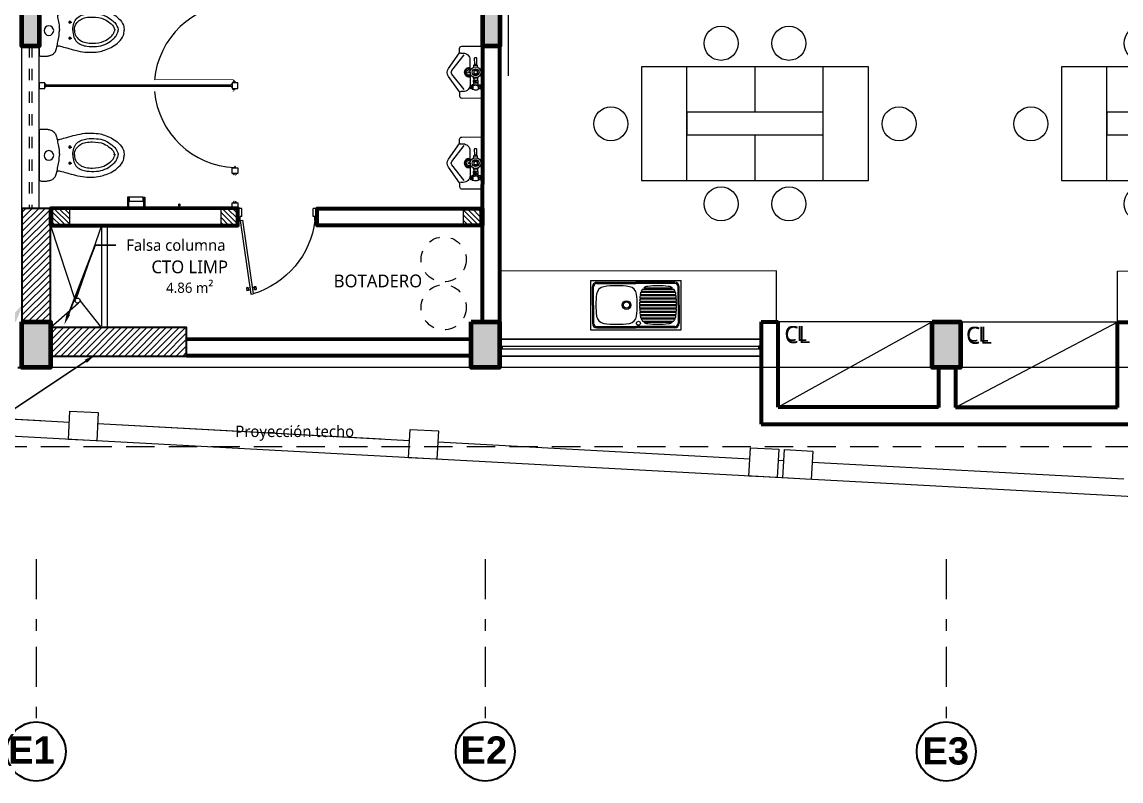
# Model space of a CAD drawing. Header units: metres. Extents: x 28 to 239, y -1 to 113.
# Drawn here: x 93.27 to 102.94, y 35.35 to 42.04 of the extents above; entities that cross this region are included whole.
import ezdxf
from ezdxf import colors
from ezdxf.entities.mleader import LeaderData, LeaderLine
from ezdxf.math import Vec2, Vec3

# ---------------------------------------------------------------- set-up
doc = ezdxf.new("R2010")
doc.units = ezdxf.units.M
doc.set_wipeout_variables(frame=1)
for name, pattern in [('DASHED2', [0.375, 0.25, -0.125]), ('Dot & Dashed', [0.670278, 0.352778, -0.176389, 0, -0.141111]), ('HIDDEN2', [0.1875, 0.125, -0.0625])]:
    doc.linetypes.add(name, pattern=pattern)
doc.layers.add('01', color=7, linetype='Continuous', lineweight=5, true_color=0xcc6600)
doc.layers.add('Mobiliario', color=7, linetype='Continuous', lineweight=0, true_color=0x7f7f7f)
for name, color, linetype, lineweight in [('COLUMNAS', 210, 'Continuous', 50), ('COLUMNAS 50', 32, 'Continuous', 70), ('COLUMNAS REFOR.', 40, 'Continuous', 25), ('COLUMNETASSS', 211, 'Continuous', 20), ('Cotas varias El', 253, 'Continuous', 13), ('Equipamiento SR', 23, 'Continuous', 0), ('GRAFO 0 BLANCO', 7, 'Continuous', 0), ('GRAFO 4', 7, 'Continuous', 30), ('GRAFO00', 7, 'Continuous', 0), ('Letras El', 9, 'Continuous', 5), ('letras sr', 7, 'Continuous', 5), ('linea0016', 144, 'HIDDEN2', 9), ('Mobiliario el', 7, 'Continuous', 5), ('Mobiliario interno', 251, 'Continuous', 0), ('Muebles', 252, 'Continuous', 0), ('Muros el', 144, 'Continuous', 60), ('puertas', 7, 'Continuous', 5), ('Puertas El', 21, 'Continuous', 15), ('Sanitarios el', 141, 'Continuous', 15), ('Tabiques El', 7, 'Continuous', 15), ('Vanos', 140, 'Continuous', 5), ('Ventanas', 7, 'Continuous', 5)]:
    doc.layers.add(name, color=color, linetype=linetype, lineweight=lineweight)
doc.layers.add('perimetroooo', color=3, linetype='Continuous')
doc.styles.add('Generales', font='trebuc.ttf', dxfattribs={"height": 0.1})
doc.styles.add('GENERATED_STYLE_1', font='arialbd.ttf')
doc.styles.add('Santa Rosa 1 50', font='trebuc.ttf')

# ---------------------------------------------------------------- blocks, each defined once
blk = doc.blocks.new('LAB')
at = {"layer": 'Mobiliario interno'}
for points in [[(-39.0234, -24.0031), (-39.0234, -25.0031), (-37.0234, -25.0031), (-37.0234, -24.0031), (-39.0234, -24.0031)], [(-38.6234, -25.0031), (-38.6234, -24.0031)], [(-38.0234, -24.0031), (-38.0234, -24.4031)], [(-37.4234, -25.0031), (-37.4234, -24.0031)], [(-38.0234, -24.6031), (-38.0234, -25.0031)]]:
    blk.add_lwpolyline(points, dxfattribs=at)
blk.add_lwpolyline([(-38.6234, -24.4031), (-38.6234, -24.6031), (-37.4234, -24.6031), (-37.4234, -24.4031)], close=True, dxfattribs=at)
for centre in [(-38.3221, -23.7957), (-37.7247, -23.7957), (-39.2924, -24.5046), (-36.7544, -24.5046), (-38.3221, -25.2106), (-37.7247, -25.2106)]:
    blk.add_circle(centre, 0.15, dxfattribs=at)
blk = doc.blocks.new('A$C64627D36')
at = {"layer": 'Equipamiento SR'}
for p, q in [((1.133, 1.5478), (1.133, 1.1128)), ((1.933, 1.5478), (1.133, 1.5478)), ((1.15, 1.3303), (1.15, 1.4908)), ((1.16, 1.3303), (1.16, 1.4908)), ((1.19, 1.5308), (1.533, 1.5308)), ((1.19, 1.5208), (1.533, 1.5208)), ((1.4737, 1.4713), (1.2003, 1.4713)), ((1.4636, 1.4803), (1.2104, 1.4803)), ((1.876, 1.5308), (1.533, 1.5308)), ((1.876, 1.5208), (1.533, 1.5208)), ((1.906, 1.3303), (1.906, 1.4908)), ((1.916, 1.3303), (1.916, 1.4908)), ((1.933, 1.1128), (1.933, 1.5478)), ((1.4996, 1.3553), (1.1744, 1.3553)), ((1.4992, 1.3643), (1.1748, 1.3643)), ((1.498, 1.3843), (1.1759, 1.3843)), ((1.498, 1.3843), (1.1759, 1.3843)), ((1.4973, 1.3933), (1.1766, 1.3933)), ((1.4954, 1.4133), (1.1786, 1.4133)), ((1.4954, 1.4133), (1.1786, 1.4133)), ((1.4943, 1.4223), (1.1797, 1.4223)), ((1.4906, 1.4423), (1.1834, 1.4423)), ((1.4872, 1.4513), (1.1868, 1.4513)), ((1.15, 1.3303), (1.15, 1.1698)), ((1.16, 1.3303), (1.16, 1.1698)), ((1.5, 1.3353), (1.174, 1.3353)), ((1.5, 1.3253), (1.174, 1.3253)), ((1.4996, 1.3053), (1.1744, 1.3053)), ((1.4992, 1.2963), (1.1748, 1.2963)), ((1.498, 1.2763), (1.1759, 1.2763)), ((1.498, 1.2763), (1.1759, 1.2763)), ((1.4973, 1.2673), (1.1766, 1.2673)), ((1.906, 1.3303), (1.906, 1.1698)), ((1.916, 1.3303), (1.916, 1.1698)), ((1.4954, 1.2473), (1.1786, 1.2473)), ((1.4954, 1.2473), (1.1786, 1.2473)), ((1.4943, 1.2383), (1.1797, 1.2383)), ((1.4906, 1.2183), (1.1834, 1.2183)), ((1.4872, 1.2093), (1.1868, 1.2093)), ((1.4737, 1.1893), (1.2003, 1.1893)), ((1.4636, 1.1803), (1.2104, 1.1803)), ((1.933, 1.1128), (1.133, 1.1128)), ((1.19, 1.1398), (1.533, 1.1398)), ((1.19, 1.1298), (1.533, 1.1298)), ((1.876, 1.1398), (1.533, 1.1398)), ((1.876, 1.1298), (1.533, 1.1298)), ((1.7702, 1.1128), (1.7702, 1.1128))]:
    blk.add_line(p, q, dxfattribs=at)
for centre, radius in [((1.51, 1.4908), 0.0175), ((1.615, 1.3303), 0.038), ((1.615, 1.3303), 0.0275)]:
    blk.add_circle(centre, radius, dxfattribs=at)
for centre, radius, start, end in [((1.19, 1.4908), 0.04, 90, 180), ((1.19, 1.4908), 0.03, 90, 180), ((1.255, 1.42), 0.075, 136.79761, 155.29724), ((1.255, 1.42), 0.075, 96.97925, 126.43052), ((1.337, 0.75), 0.75, 83.02075, 96.97925), ((1.419, 1.42), 0.075, 53.56948, 83.02075), ((1.419, 1.42), 0.075, 24.70276, 43.20239), ((1.6006, 1.4175), 0.075, 98.67809, 172.57884), ((1.7025, 0.7503), 0.75, 81.32191, 98.67809), ((1.8043, 1.4175), 0.075, 7.42116, 81.32191), ((1.876, 1.4908), 0.04, 0, 90), ((1.876, 1.4908), 0.03, 0, 90), ((1.924, 1.3303), 0.75, 178.08979, 179.61802), ((1.924, 1.3303), 0.75, 175.87113, 177.4017), ((1.924, 1.3303), 0.75, 173.64625, 175.18148), ((1.924, 1.3303), 0.75, 172.36715, 172.95397), ((1.255, 1.42), 0.075, 162.66783, 172.36715), ((1.419, 1.42), 0.075, 7.63285, 17.33217), ((0.75, 1.3303), 0.75, 7.04603, 7.63285), ((0.75, 1.3303), 0.75, 4.81852, 6.35375), ((0.75, 1.3303), 0.75, 2.5983, 4.12887), ((0.75, 1.3303), 0.75, 0.38198, 1.91021), ((2.27, 1.3303), 0.75, 172.57884, 187.42116), ((1.135, 1.3303), 0.75, 352.57884, 7.42116), ((1.924, 1.3303), 0.75, 180.38198, 181.91021), ((1.924, 1.3303), 0.75, 182.5983, 184.12887), ((1.924, 1.3303), 0.75, 184.81852, 186.35375), ((0.75, 1.3303), 0.75, 353.64625, 355.18148), ((0.75, 1.3303), 0.75, 355.87113, 357.4017), ((0.75, 1.3303), 0.75, 358.08979, 359.61802), ((1.19, 1.1698), 0.04, 180, 270), ((1.19, 1.1698), 0.03, 180, 270), ((1.924, 1.3303), 0.75, 187.04603, 187.63285), ((1.255, 1.2407), 0.075, 187.63285, 197.33217), ((1.255, 1.2407), 0.075, 204.70276, 223.20239), ((1.255, 1.2407), 0.075, 233.56948, 263.02075), ((1.337, 1.9107), 0.75, 263.02075, 276.97925), ((1.419, 1.2407), 0.075, 276.97925, 306.43052), ((1.419, 1.2407), 0.075, 316.79761, 335.29724), ((1.419, 1.2407), 0.075, 342.66783, 352.36715), ((0.75, 1.3303), 0.75, 352.36715, 352.95397), ((1.6006, 1.2432), 0.075, 187.42116, 261.32191), ((1.7025, 1.9104), 0.75, 261.32191, 278.67809), ((1.8043, 1.2432), 0.075, 278.67809, 352.57884), ((1.876, 1.1698), 0.04, 270, 0), ((1.876, 1.1698), 0.03, 270, 0)]:
    blk.add_arc(centre, radius, start, end, dxfattribs=at)
blk = doc.blocks.new('INODFLUX-P')
at = {"layer": 'Sanitarios el'}
for p, q in [((0, -0.2121), (0, 0.2126)), ((0.023, 0.2288), (0.0672, 0.2288)), ((0, 0.1438), (0, -0.0981)), ((0.2582, 0.0706), (0.2891, 0.0706)), ((0.2582, -0.071), (0.2891, -0.071)), ((0.023, -0.2282), (0.023, -0.2282)), ((0.023, -0.2282), (0.0672, -0.2282))]:
    blk.add_line(p, q, dxfattribs=at)
for centre, radius in [((0.0867, 0.0033), 0.0425), ((0.2717, 0.0706), 0.00872), ((0.2717, -0.071), 0.00872)]:
    blk.add_circle(centre, radius, dxfattribs=at)
for points in [[(0, 0.2126), (0.0044, 0.2213), (0.0135, 0.2274), (0.023, 0.2288)], [(0.0672, 0.2288), (0.0955, 0.223), (0.1264, 0.2081), (0.1445, 0.1864), (0.157, 0.1508), (0.1588, 0.1386)], [(0.1874, 0.1409), (0.2442, 0.1561), (0.3196, 0.1768), (0.4039, 0.1925), (0.4675, 0.1942), (0.5389, 0.1866), (0.5904, 0.1708), (0.6481, 0.1445), (0.701, 0.1046), (0.7429, 0.0445), (0.7506, -0.0003)], [(0.1579, 0.145), (0.1674, 0.1389), (0.1874, 0.1409)], [(0.2977, -0.0011), (0.3073, 0.0603), (0.3337, 0.1031), (0.3743, 0.1291), (0.42, 0.1406), (0.5047, 0.1425), (0.5802, 0.1255), (0.6419, 0.087), (0.6742, 0.0556), (0.6882, 0.0286), (0.6966, 0.0076), (0.6966, -0.0011)], [(0.1874, -0.1404), (0.2442, -0.1556), (0.3196, -0.1762), (0.4039, -0.192), (0.4675, -0.1937), (0.5389, -0.1861), (0.5904, -0.1703), (0.6481, -0.144), (0.701, -0.1041), (0.7429, -0.0439), (0.7506, 0.0009)], [(0.2977, -0.0011), (0.3073, -0.0624), (0.3337, -0.1052), (0.3743, -0.1312), (0.42, -0.1427), (0.5047, -0.1446), (0.5802, -0.1276), (0.6419, -0.0891), (0.6742, -0.0577), (0.6882, -0.0307), (0.6966, -0.0097), (0.6966, -0.0011)], [(0.0672, -0.2282), (0.0955, -0.2225), (0.1264, -0.2075), (0.1445, -0.1859), (0.157, -0.1503), (0.1588, -0.1381)], [(0.1579, -0.1444), (0.1674, -0.1384), (0.1874, -0.1404)], [(0, -0.2121), (0.0044, -0.2208), (0.0135, -0.2269), (0.023, -0.2282)]]:
    blk.add_spline(points, degree=3, dxfattribs=at)
for points, knots in [([(0.1588, 0.1386), (0.1623, 0.1223), (0.1698, 0.0871), (0.1777, 0.0409), (0.1792, 0.0109), (0.1796, 0.0003)], [0, 0, 0, 0, 0.0500478, 0.1080759, 0.1401372, 0.1401372, 0.1401372, 0.1401372]), ([(0.3131, -0.0011), (0.3106, 0.0471), (0.3384, 0.0711), (0.391, 0.1086), (0.4315, 0.1145), (0.5072, 0.1138), (0.5432, 0.1094), (0.5901, 0.088), (0.6081, 0.0754), (0.6383, 0.0517), (0.6458, 0.0447), (0.6554, 0.0285), (0.6616, 0.0158), (0.666, 0.0062), (0.6666, 0.0045), (0.6667, 0.0043)], [0, 0, 0, 0, 0.1299393, 0.1299393, 0.2598787, 0.2598787, 0.374754, 0.374754, 0.445792, 0.445792, 0.4942707, 0.4942707, 0.5266072, 0.5266072, 0.535214, 0.535214, 0.535214, 0.535214]), ([(0.1588, -0.1381), (0.1623, -0.1218), (0.1698, -0.0866), (0.1777, -0.0404), (0.1792, -0.0104), (0.1796, 0.0003)], [0, 0, 0, 0, 0.0500478, 0.1080759, 0.1401372, 0.1401372, 0.1401372, 0.1401372]), ([(0.3131, -0.0011), (0.3106, -0.0492), (0.3384, -0.0732), (0.391, -0.1107), (0.4315, -0.1166), (0.5072, -0.1159), (0.5432, -0.1115), (0.5901, -0.0901), (0.6081, -0.0775), (0.6383, -0.0539), (0.6458, -0.0468), (0.6554, -0.0306), (0.6616, -0.0179), (0.666, -0.0083), (0.6666, -0.0066), (0.6667, -0.0064)], [0, 0, 0, 0, 0.1299393, 0.1299393, 0.2598787, 0.2598787, 0.374754, 0.374754, 0.445792, 0.445792, 0.4942707, 0.4942707, 0.5266072, 0.5266072, 0.535214, 0.535214, 0.535214, 0.535214])]:
    blk.add_open_spline(points, degree=3, knots=knots, dxfattribs=at)
for points in [[(0.6667, 0.0043), (0.6667, 0.0041), (0.6667, 0.003), (0.6666, 0.0005)], [(0.6567, -0.0046), (0.6567, -0.0042), (0.6567, -0.0037), (0.6566, -0.0032)], [(0.6667, -0.0064), (0.6667, -0.0062), (0.6667, -0.0051), (0.6666, -0.0027)]]:
    blk.add_open_spline(points, degree=3, dxfattribs=at)
blk.add_point((0, 0), dxfattribs=at)
blk = doc.blocks.new('A$C196F1E11')
at = {"layer": '01', "lineweight": 5}
h = blk.add_hatch(dxfattribs=at)
h.set_pattern_fill('ANSI31', scale=0.01, angle=-90)
h.set_pattern_definition([(315, (-134.044812, -149.728227), (0.0224506403, 0.0224506403), [])])
h.paths.add_polyline_path([(0, 0.15), (0, 0), (0.15, 0), (0.15, 0.15)])
at = {"layer": 'COLUMNETASSS', "color": 7, "lineweight": 5}
blk.add_lwpolyline([(0, 0.15), (0, 0), (0.15, 0), (0.15, 0.15)], close=True, dxfattribs=at)
blk = doc.blocks.new('H-6a')
for points in [[(0, 0), (0, -0.009), (-0.1, -0.009), (-0.1, 0)], [(-0.065, -0.136), (-0.1, -0.136), (-0.1, -0.014), (-0.065, -0.014)], [(0, -0.15), (0, -0.141), (-0.1, -0.141), (-0.1, -0.15)]]:
    blk.add_lwpolyline(points, close=True)
blk = doc.blocks.new('H-3')
blk.add_lwpolyline([(0.0054, 0.0301), (0.0054, 0.013, 0.414214), (0.0104, 0.008), (0.02, 0.008, -0.414214), (0.025, 0.003), (0.025, 0), (-0.025, 0), (-0.025, 0.003, -0.414214), (-0.02, 0.008), (-0.0104, 0.008, 0.414214), (-0.0054, 0.013), (-0.0054, 0.0301)], format="xyb")
at = {"extrusion": (0, 0, -1)}
blk.add_ellipse((0, 0.0301), major_axis=(0, -0.0093), ratio=0.58118, dxfattribs=at)
blk = doc.blocks.new('Tre_Academy_P_URI')
blk.add_lwpolyline([(-0.299, 0.0346), (-0.2022, 0.1719, 0.154781), (-0.2, 0.1788), (-0.2, 0.21, -0.414214), (-0.18, 0.23), (0, 0.23), (0, -0.23), (-0.18, -0.23, -0.414214), (-0.2, -0.21), (-0.2, -0.1788, 0.154781), (-0.2022, -0.1719), (-0.299, -0.0346, -0.31716)], format="xyb", close=True)
at = {"color": 8}
for points in [[(-0.1607, -0.1526), (-0.2696, -0.0155, -0.348764), (-0.2696, 0.0155), (-0.1588, 0.155)], [(-0.11, 0.0387, 1.290994), (-0.11, -0.0387)], [(-0.0746, 0.0452, 0.060108), (-0.081, 0.0434)], [(-0.039, 0.0434, 0.060108), (-0.0454, 0.0452)], [(-0.0825, -0.0757, -0.198115), (-0.06, -0.0757), (-0.06, -0.0863, -0.198115), (-0.0825, -0.0863)], [(-0.082, -0.0455, 0.115921), (-0.069, -0.0505)], [(-0.0375, -0.0757, 0.198115), (-0.06, -0.0757)], [(-0.06, -0.0863, 0.198115), (-0.0375, -0.0863)], [(-0.051, -0.0505, 0.115921), (-0.038, -0.0455)], [(-0.0937, -0.113, -0.198115), (-0.0937, -0.13), (-0.1003, -0.13, 0.198115), (-0.1003, -0.147)], [(-0.1003, -0.113, 0.198115), (-0.1003, -0.13)], [(-0.0937, -0.147, 0.198115), (-0.0937, -0.13)], [(-0.0455, -0.1173, 0.183546), (-0.0745, -0.1173)], [(-0.0333, -0.113, 0.198115), (-0.0333, -0.13, 0.198115), (-0.0333, -0.147)], [(-0.0197, -0.147, 0.198115), (-0.0197, -0.13, 0.198115), (-0.0197, -0.113)]]:
    blk.add_lwpolyline(points, format="xyb", dxfattribs=at)
for points in [[(-0.197, 0.1729, 0.196088), (-0.19, 0.17), (-0.17, 0.17, -0.414214), (-0.11, 0.11), (-0.11, -0.11, -0.414214), (-0.17, -0.17), (-0.19, -0.17, 0.142439), (-0.1954, -0.1716)], [(-0.0695, 0.0655, -0.160506), (-0.067, 0.0695), (-0.0689, 0.1265), (-0.0669, 0.1285), (-0.0531, 0.1285), (-0.0511, 0.1265), (-0.053, 0.0695, -0.160506), (-0.0505, 0.0655)], [(-0.11, 0.0309, 1.374369), (-0.11, -0.0309)], [(-0.083, -0.1496, 0.233482), (-0.037, -0.1496), (-0.037, -0.1104)]]:
    blk.add_lwpolyline(points, format="xyb")
for points in [[(-0.0511, 0.1265), (-0.0689, 0.1265)], [(-0.075, 0.063), (-0.045, 0.063)], [(-0.053, 0.0695), (-0.067, 0.0695)], [(-0.0805, -0.1104), (-0.092, -0.1104), (-0.092, -0.1496), (-0.083, -0.1496), (-0.083, -0.1104)], [(-0.0197, -0.13), (-0.0333, -0.13)]]:
    blk.add_lwpolyline(points, dxfattribs=at)
for points in [[(-0.0736, 0.0455), (-0.081, 0.0455), (-0.081, 0.0426)], [(-0.075, 0.0455), (-0.075, 0.063), (-0.0725, 0.0655), (-0.0475, 0.0655), (-0.045, 0.063), (-0.045, 0.0455)], [(-0.039, 0.0426), (-0.039, 0.0455), (-0.0464, 0.0455)], [(-0.082, -0.0421), (-0.082, -0.0505), (-0.038, -0.0505), (-0.038, -0.0421)], [(-0.08, -0.0885), (-0.08, -0.1035)], [(-0.0755, -0.0505), (-0.0755, -0.0735)], [(-0.0445, -0.0505), (-0.0445, -0.0735)], [(-0.04, -0.0885), (-0.04, -0.1035)], [(-0.092, -0.147), (-0.102, -0.147), (-0.102, -0.113), (-0.092, -0.113)], [(-0.0395, -0.1202), (-0.0395, -0.1035), (-0.0805, -0.1035), (-0.0805, -0.1202)], [(-0.037, -0.1496), (-0.035, -0.1496), (-0.035, -0.1104), (-0.0395, -0.1104)], [(-0.018, -0.113), (-0.035, -0.113)], [(-0.018, -0.147), (-0.035, -0.147)], [(0, -0.113), (-0.018, -0.113), (-0.018, -0.147), (0, -0.147)]]:
    blk.add_lwpolyline(points)
for points in [[(-0.044, 0.0092), (-0.06, 0.0185), (-0.076, 0.0092), (-0.076, -0.0092), (-0.06, -0.0185), (-0.044, -0.0092)], [(-0.0375, -0.0885), (-0.0375, -0.0735), (-0.0825, -0.0735), (-0.0825, -0.0885)]]:
    blk.add_lwpolyline(points, close=True)
for centre, radius in [((-0.144, 0), 0.005), ((-0.137, 0.017), 0.005), ((-0.12, 0.024), 0.005), ((-0.12, 0), 0.005), ((-0.06, 0), 0.029), ((-0.06, 0), 0.016), ((-0.137, -0.017), 0.005), ((-0.12, -0.024), 0.005)]:
    blk.add_circle(centre, radius, dxfattribs=at)
for radius in [0.0475, 0.03]:
    blk.add_circle((-0.06, 0), radius)
blk = doc.blocks.new('puerta 1.00')
at = {"layer": 'Puertas El'}
for p, q in [((165.765, -11.935), (165.765, -11.885)), ((165.915, -11.915), (165.915, -11.885)), ((165.865, -11.935), (165.765, -11.935)), ((165.915, -11.915), (165.865, -11.915)), ((165.865, -11.935), (165.865, -11.915)), ((165.915, -11.915), (165.911, -11.945)), ((165.911, -11.945), (166.841, -12.08)), ((165.915, -11.915), (166.845, -12.051)), ((166.76, -12.013), (166.763, -11.993)), ((166.76, -12.013), (166.8, -12.019)), ((166.763, -11.993), (166.802, -11.999)), ((166.766, -12.039), (166.77, -12.014)), ((166.79, -12.017), (166.786, -12.042)), ((166.8, -12.019), (166.802, -11.999)), ((166.748, -12.092), (166.746, -12.112)), ((166.746, -12.112), (166.785, -12.118)), ((166.748, -12.092), (166.788, -12.098)), ((166.762, -12.069), (166.758, -12.093)), ((166.782, -12.072), (166.778, -12.096)), ((166.788, -12.098), (166.785, -12.118)), ((166.845, -12.051), (166.841, -12.08)), ((166.845, -12.051), (166.841, -12.08)), ((166.845, -12.051), (166.841, -12.08)), ((165.765, -12.855), (165.765, -12.835)), ((165.765, -12.885), (165.765, -12.835)), ((165.865, -12.835), (165.765, -12.835)), ((165.865, -12.855), (165.865, -12.835)), ((165.915, -12.855), (165.865, -12.855)), ((165.915, -12.885), (165.915, -12.855))]:
    blk.add_line(p, q, dxfattribs=at)
at = {"layer": 'Puertas El', "linetype": 'ByBlock'}
blk.add_arc((165.782, -11.755), 1.108, 276.8989, 342.9435, dxfattribs=at)

msp = doc.modelspace()

# ---------------------------------------------------------------- hatches: boundary and pattern name
at = {"layer": 'GRAFO 0 BLANCO', "true_color": 0x939598}
h = msp.add_hatch(color=252, dxfattribs=at)
h.dxf.hatch_style = 1
h.paths.add_polyline_path([(105.8884, 45.4905), (106.1384, 45.4905), (106.1384, 45.0905), (105.8884, 45.0905)])
h.paths.add_polyline_path([(105.8884, 39.3963), (106.1384, 39.3963), (106.1384, 38.9963), (105.8884, 38.9963)])
h.paths.add_polyline_path([(101.2796, 39.3963), (101.5296, 39.3963), (101.5296, 38.9963), (101.2796, 38.9963)])
h.paths.add_polyline_path([(101.2796, 45.4905), (101.5296, 45.4905), (101.5296, 45.0905), (101.2796, 45.0905)])
h.paths.add_polyline_path([(97.2206, 45.4905), (97.4706, 45.4905), (97.4706, 45.0905), (97.2206, 45.0905)])
h.paths.add_polyline_path([(97.2206, 39.3963), (97.4706, 39.3963), (97.4706, 38.9963), (97.2206, 38.9963)])
h.paths.add_polyline_path([(97.3231, 42.2269), (97.4731, 42.2269), (97.4731, 41.8269), (97.3231, 41.8269)])
h.paths.add_polyline_path([(93.2664, 45.4905), (93.5164, 45.4905), (93.5164, 45.0905), (93.2664, 45.0905)])
h.paths.add_polyline_path([(93.2664, 42.2269), (93.4164, 42.2269), (93.4164, 41.8269), (93.2664, 41.8269)])
h.paths.add_polyline_path([(93.2664, 39.3963), (93.5164, 39.3963), (93.5164, 38.9963), (93.2664, 38.9963)])
at = {"layer": 'Muebles'}
h = msp.add_hatch(dxfattribs=at)
h.set_pattern_fill('ANSI31', color=256, scale=0.32, angle=180)
h.set_pattern_definition([(225, (93.566423, 40.09634), (0.0282843, -0.0282843), [])])
h.paths.add_polyline_path([(93.5165, 39.3963), (93.5165, 40.3963), (93.2664, 40.3963), (93.2664, 39.3963)])
h = msp.add_hatch(dxfattribs=at)
h.set_pattern_fill('ANSI31', color=256, scale=0.32, angle=180)
h.set_pattern_definition([(225, (52.246784, -11.20193), (0.028284271, -0.028284271), [])])
h.paths.add_polyline_path([(93.5164, 39.0963), (94.7164, 39.0963), (94.7164, 39.3463), (93.5164, 39.3463)])

# ---------------------------------------------------------------- linework, layer by layer
at = {"layer": 'COLUMNAS', "color": 7}
msp.add_line((99.9255, 38.6463), (99.9253, 39.3963), dxfattribs=at)
at = {"layer": 'COLUMNAS 50', "linetype": 'Continuous'}
for points in [[(93.2664, 42.2269), (93.4164, 42.2269), (93.4164, 41.8269), (93.2664, 41.8269), (93.2664, 42.2269)], [(97.3231, 42.2269), (97.4731, 42.2269), (97.4731, 41.8269), (97.3231, 41.8269), (97.3231, 42.2269)], [(93.2664, 39.3963), (93.5164, 39.3963), (93.5164, 38.9963), (93.2664, 38.9963), (93.2664, 39.3963)], [(97.2206, 39.3963), (97.4706, 39.3963), (97.4706, 38.9963), (97.2206, 38.9963), (97.2206, 39.3963)], [(101.2796, 39.3963), (101.5296, 39.3963), (101.5296, 38.9963), (101.2796, 38.9963), (101.2796, 39.3963)]]:
    msp.add_lwpolyline(points, dxfattribs=at)
at = {"layer": 'COLUMNAS REFOR.', "lineweight": 30}
msp.add_lwpolyline([(93.5165, 39.3963), (93.5165, 40.3963), (93.2664, 40.3963), (93.2664, 39.3963), (93.5165, 39.3963)], dxfattribs=at)
msp.add_lwpolyline([(93.5164, 39.0963), (94.7164, 39.0963), (94.7164, 39.3463), (93.5164, 39.3463)], close=True, dxfattribs=at)
at = {"layer": 'Cotas varias El', "linetype": 'Dot & Dashed'}
for p, q in [((93.3914, 37.3061), (93.3914, 35.8725)), ((97.3457, 37.3061), (97.3457, 35.8725)), ((101.4047, 37.3061), (101.4047, 35.8725))]:
    msp.add_line(p, q, dxfattribs=at)
at = {"layer": 'Equipamiento SR', "linetype": 'Continuous'}
for p, q in [((99.9114, 39.8456), (97.4724, 39.8452)), ((101.5296, 39.3963), (99.9115, 39.3963)), ((101.2796, 39.3963), (99.9255, 38.6463)), ((102.912, 39.3939), (101.4869, 38.6435)), ((102.912, 39.3939), (101.4869, 38.6435)), ((102.912, 39.3944), (101.5232, 39.3936))]:
    msp.add_line(p, q, dxfattribs=at)
at = {"layer": 'Equipamiento SR', "linetype": 'Continuous', "elevation": 0.5}
msp.add_lwpolyline([(99.9115, 39.3934), (99.9114, 39.8456)], dxfattribs=at)
at = {"layer": 'Equipamiento SR', "linetype": 'Continuous'}
msp.add_lwpolyline([(102.912, 39.3939), (102.912, 39.8451), (108.5751, 39.8458), (108.5751, 39.3948)], dxfattribs=at)
at = {"layer": 'GRAFO 0 BLANCO'}
msp.add_lwpolyline([(93.2664, 47.9882), (133.2084, 47.9882), (133.2083, 38.9963), (93.2664, 38.9963), (93.2664, 47.9882)], dxfattribs=at)
at = {"layer": 'GRAFO 0 BLANCO', "color": 7, "linetype": 'Continuous', "flags": 128}
for points in [[(93.4338, 38.5252), (90.6797, 38.6739)], [(93.6834, 38.5117), (93.6834, 38.5117)], [(96.4294, 38.3634), (93.9331, 38.4982)]]:
    msp.add_lwpolyline(points, dxfattribs=at)
at = {"layer": 'GRAFO 4', "linetype": 'Continuous'}
for centre in [(93.3914, 35.6125), (97.3457, 35.6125), (101.4047, 35.6125)]:
    msp.add_circle(centre, 0.26, dxfattribs=at)
at = {"layer": 'Letras El', "color": 7}
msp.add_solid([(93.2111, 39.3953), (93.2812, 39.5638), (93.1603, 39.4272)], dxfattribs=at)
at = {"layer": 'linea0016', "linetype": 'HIDDEN2', "lineweight": 30, "ltscale": 0.9, "flags": 128}
msp.add_lwpolyline([(93.0164, 38.9965), (93.2664, 38.9965), (93.2664, 39.2965), (93.0164, 39.2965)], close=True, dxfattribs=at)
at = {"layer": 'Mobiliario', "linetype": 'Continuous'}
for p, q in [((97.5498, 41.5656), (97.5498, 43.3656)), ((93.5165, 40.2463, 0.5), (93.7342, 39.5854, 0.5)), ((93.9665, 40.2463, 0.5), (93.7447, 39.6038, 0.5)), ((93.9665, 39.3463), (93.7781, 39.5851, 0.5)), ((93.5164, 39.3463), (93.765, 39.565, 0.5))]:
    msp.add_line(p, q, dxfattribs=at)
at = {"layer": 'Mobiliario', "linetype": 'Continuous', "elevation": 0.5}
for points in [[(93.5165, 40.2463), (94.0164, 40.2463), (94.0166, 39.3463)], [(93.9665, 40.2463), (93.9665, 39.3632)]]:
    msp.add_lwpolyline(points, dxfattribs=at)
at = {"layer": 'Mobiliario', "linetype": 'Continuous'}
msp.add_circle((93.7561, 39.5851, 0.5), 0.0219, dxfattribs=at)
at = {"layer": 'Muros el', "ltscale": 0.05}
for p, q in [((97.3224, 39.3929), (97.3231, 41.8269)), ((97.4739, 39.3929), (97.4745, 41.8269)), ((99.7753, 39.3963), (99.7755, 38.4963)), ((99.7753, 39.3963), (99.9253, 39.3963)), ((99.9255, 38.6463), (99.9253, 39.3963)), ((102.9121, 38.6437), (102.912, 39.3939)), ((102.9121, 38.6437), (102.912, 39.3939)), ((102.912, 39.3939), (103.062, 39.3939)), ((94.7164, 39.2462), (97.2224, 39.2468)), ((97.2224, 39.0968), (94.7164, 39.0968)), ((101.3368, 38.9935), (101.3368, 38.6435)), ((101.3368, 38.9935), (101.3368, 38.6435)), ((101.4868, 38.9935), (101.4869, 38.6435)), ((101.4868, 38.9935), (101.4869, 38.6435)), ((101.3368, 38.6463), (99.9255, 38.6463)), ((102.9121, 38.6437), (101.4869, 38.6435)), ((99.7755, 38.4963), (103.0622, 38.4963))]:
    msp.add_line(p, q, dxfattribs=at)
for points in [[(93.5165, 40.2463), (95.1666, 40.2463), (95.1665, 40.3974), (93.5165, 40.3963)], [(97.3222, 40.2463), (95.8666, 40.2463), (95.8666, 40.3963), (97.3222, 40.3963)]]:
    msp.add_lwpolyline(points, close=True, dxfattribs=at)
at = {"layer": 'puertas'}
for p, q in [((95.1268, 41.5292), (94.4335, 41.5293)), ((95.1268, 41.5292), (95.1268, 41.5034)), ((95.1268, 41.4275), (95.1268, 41.4534)), ((95.1397, 41.5163), (95.1397, 41.5034)), ((95.1397, 41.4404), (95.1397, 41.4534)), ((95.1307, 40.7566), (95.1398, 40.7566)), ((95.1307, 40.7566), (95.1307, 40.7534)), ((95.1431, 40.7657), (95.1398, 40.7657)), ((95.1398, 40.7566), (95.1398, 40.7657)), ((95.1431, 40.7657), (95.1431, 40.7534))]:
    msp.add_line(p, q, dxfattribs=at)
for centre, start, end in [((95.1667, 41.4646), 92.17415, 174.95483), ((95.1667, 41.4921), 185.04517, 267.82585)]:
    msp.add_arc(centre, 0.7361, start, end, dxfattribs=at)
at = {"layer": 'Tabiques El'}
for p, q in [((93.4694, 41.4959), (93.4664, 41.4959)), ((93.4664, 41.4844), (95.1051, 41.4844)), ((93.4664, 41.4724), (95.1166, 41.4724)), ((93.4664, 41.4609), (93.4664, 41.4724)), ((93.4694, 41.4609), (93.4664, 41.4609)), ((93.4694, 41.4959), (93.4694, 41.4874)), ((93.4694, 41.4874), (93.4779, 41.4874)), ((93.4694, 41.4609), (93.4694, 41.4694)), ((93.4694, 41.4694), (93.4779, 41.4694)), ((93.4779, 41.4844), (93.4779, 41.4874)), ((93.4779, 41.4724), (93.4779, 41.4694)), ((95.1051, 41.4844), (95.1051, 41.4874)), ((95.1136, 41.4874), (95.1051, 41.4874)), ((95.1166, 41.4844), (95.1051, 41.4844)), ((95.1051, 41.4724), (95.1051, 41.4694)), ((95.1136, 41.4694), (95.1051, 41.4694)), ((95.1136, 41.4959), (95.1166, 41.4959)), ((95.1136, 41.4959), (95.1136, 41.4874)), ((95.1136, 41.4609), (95.1136, 41.4694)), ((95.1136, 41.4609), (95.1166, 41.4609)), ((95.1166, 41.4959), (95.1166, 41.4844))]:
    msp.add_line(p, q, dxfattribs=at)
for points in [[(93.4664, 41.5034), (93.4164, 41.5034), (93.4164, 41.4534), (93.4664, 41.4534)], [(95.1666, 41.5034), (95.1166, 41.5034), (95.1166, 41.4534), (95.1666, 41.4534)], [(95.1666, 40.3963), (95.1166, 40.3963), (95.1166, 40.4463), (95.1666, 40.4463)]]:
    msp.add_lwpolyline(points, close=True, dxfattribs=at)
at = {"layer": 'Vanos', "linetype": 'Continuous'}
for p, q in [((93.2664, 40.3963), (93.2664, 41.8269)), ((93.4164, 40.3963), (93.4164, 41.8269)), ((99.7753, 39.2455), (97.4706, 39.2454)), ((97.4706, 39.2454), (99.7753, 39.2455)), ((97.4706, 39.1838), (99.7615, 39.1838)), ((97.4706, 39.1838), (97.4956, 39.1838)), ((97.4706, 39.1588), (99.7615, 39.1588)), ((97.4956, 39.1838), (97.4956, 39.1588)), ((99.7753, 39.1839), (99.7503, 39.1839)), ((99.7503, 39.1839), (99.7503, 39.1589)), ((99.7503, 39.1589), (99.7753, 39.1589)), ((99.7753, 39.1839), (99.7753, 39.1589)), ((99.7753, 39.0955), (97.4706, 39.0955)), ((97.4706, 39.0955), (99.7753, 39.0955))]:
    msp.add_line(p, q, dxfattribs=at)
at = {"layer": 'Vanos', "linetype": 'DASHED2', "ltscale": 0.3}
for p, q in [((93.3289, 41.8269), (93.3289, 40.3963)), ((93.3539, 41.8269), (93.3539, 40.3963))]:
    msp.add_line(p, q, dxfattribs=at)
at = {"layer": 'Ventanas', "color": 7, "linetype": 'DASHED2', "ltscale": 0.2}
for centre in [(96.9795, 39.9471), (96.9795, 39.525)]:
    msp.add_circle(centre, 0.1986, dxfattribs=at)

# ---------------------------------------------------------------- block references
at = {"layer": 'Mobiliario', "linetype": 'Continuous', "extrusion": (0, 0, -1), "zscale": -1, "rotation": 180}
for p in [(-93.4164, 41.9663), (-93.4164, 40.8663)]:
    msp.add_blockref('INODFLUX-P', p, dxfattribs=at)
at = {"layer": 'Mobiliario', "linetype": 'Continuous'}
msp.add_blockref('LAB', (137.7442, 65.6466), dxfattribs=at)
at = {"layer": 'Mobiliario el', "xscale": -1, "rotation": 90}
msp.add_blockref('H-6a', (94.1969, 40.3963), dxfattribs=at)
at = {"layer": 'Mobiliario el', "xscale": -1}
msp.add_blockref('H-3', (94.652, 40.3963), dxfattribs=at)
at = {"layer": 'Mobiliario interno'}
msp.add_blockref('LAB', (141.443, 65.6466), dxfattribs=at)
at = {"layer": 'Mobiliario interno', "rotation": 180}
msp.add_blockref('A$C64627D36', (100.2046, 40.8758), dxfattribs=at)
at = {"layer": 'perimetroooo', "color": 2}
for p in [(93.5365, 40.2463), (95.0166, 40.2463), (97.1522, 40.2463)]:
    msp.add_blockref('A$C196F1E11', p, dxfattribs=at)
at = {"layer": 'Puertas El', "xscale": -0.6999999999999531, "yscale": 0.6999999999999531, "zscale": 0.6999999999999531, "rotation": 90}
msp.add_blockref('puerta 1.00', (86.8471, 156.432), dxfattribs=at)
at = {"layer": 'Sanitarios el', "extrusion": (0, 0, -1), "xscale": -1, "zscale": -1, "rotation": 359.6643809066935}
for p in [(-97.3209, 41.5963), (-97.3209, 40.7963)]:
    msp.add_blockref('Tre_Academy_P_URI', p, dxfattribs=at)

# ---------------------------------------------------------------- texts
at = {"color": 7, "lineweight": 13, "char_height": 0.15, "attachment_point": 1, "style": 'Santa Rosa 1 50'}
for s, insert in [('\\pxqc;{\\H0.75x;CTO LIMP\\H0.53333x;\\P\\H1.5x;4.86 m\\H1.0834x;²}', (94.2437, 39.9379)), ('\\pxqc;{\\H0.75x;BOTADERO}', (95.9009, 39.8138))]:
    msp.add_mtext_dynamic_manual_height_columns(s, width=0.999703, gutter_width=1, heights=[0], dxfattribs=dict(at, insert=insert))
at = {"char_height": 0.24, "attachment_point": 3, "rotation": 360, "style": 'GENERATED_STYLE_1'}
for s, insert in [('E1', (93.5538, 35.7466)), ('E2', (97.5376, 35.7457)), ('E3', (101.6053, 35.7381))]:
    msp.add_mtext(s, dxfattribs=dict(at, insert=insert))
at = {"layer": 'letras sr', "insert": (95.1455, 38.4826), "char_height": 0.115, "attachment_point": 1, "style": 'Generales'}
msp.add_mtext('{\\H0.86957x;Proyección techo} ', dxfattribs=at)
at = {"layer": 'Mobiliario', "linetype": 'Continuous', "attachment_point": 1, "style": 'Santa Rosa 1 50'}
for insert, char_height in [((99.9814, 39.36), 0.13), ((99.9814, 39.3599), 0.15), ((101.5811, 39.354), 0.13), ((101.5811, 39.3538), 0.15)]:
    msp.add_mtext_dynamic_manual_height_columns('CL', width=0.511633, gutter_width=1, heights=[0], dxfattribs=dict(at, insert=insert, char_height=char_height))

# ---------------------------------------------------------------- leaders
at = {"layer": 'letras sr'}
ml = msp.add_multileader_mtext('Standard', dxfattribs=at)
ml.set_content('Falsa columna', color=256, style='Generales')
ml.set_leader_properties()
ml.build(insert=Vec2(0, 0))
ml.multileader.update_dxf_attribs({"text_right_attachment_type": 6, "dogleg_length": 0.1826, "arrow_head_size": 0.1})
ctx = ml.context
ctx.base_point, ctx.char_height, ctx.arrow_head_size, ctx.landing_gap_size, ctx.plane_origin = Vec3(94.0938, 40.0724), 0.1, 0.1, 0.09, Vec3(93.6504, 40.4685)
ctx.right_attachment = 6
notes = []
notes.append((ctx, [(0, (1, 1, 0), (93.9112, 40.0724), (1, 0), 0.1826, [(0, [(93.6385, 39.3713)], 0, [])])]))
ctx.mtext.insert, ctx.mtext.flow_direction = Vec3(94.1838, 40.1231), 5
for ctx, leaders in notes:
    for number, flags, end, landing, length, lines in leaders:
        leader = LeaderData()
        leader.index, (leader.has_last_leader_line, leader.has_dogleg_vector, leader.attachment_direction) = number, flags
        leader.last_leader_point, leader.dogleg_vector, leader.dogleg_length = Vec3(end), Vec3(landing), length
        for number, points, colour, breaks in lines:
            line = LeaderLine()
            line.index, line.vertices, line.color, line.breaks = number, Vec3.list(points), colors.encode_raw_color(colour), breaks
            leader.lines.append(line)
        ctx.leaders.append(leader)

# ---------------------------------------------------------------- wipeouts: each hides what was drawn before it
at = {"linetype": 'Continuous'}
for points in [[(96.671, 38.2001), (96.6845, 38.4497), (96.9341, 38.4363), (96.9206, 38.1866)], [(99.6666, 38.0383), (99.6801, 38.288), (99.9297, 38.2745), (99.9162, 38.0249)]]:
    msp.add_wipeout(points, dxfattribs=at).dxf.layer = 'GRAFO 0 BLANCO'

# ---------------------------------------------------------------- next in the draw order: linework, layer by layer
at = {"layer": 'GRAFO 0 BLANCO', "linetype": 'Continuous'}
msp.add_line((99.6747, 38.1881), (96.9287, 38.3364), dxfattribs=at)
at = {"layer": 'GRAFO 0 BLANCO', "color": 7, "linetype": 'Continuous'}
for points in [[(96.671, 38.2001), (96.6845, 38.4497), (96.9341, 38.4363), (96.9206, 38.1866)], [(99.6666, 38.0383), (99.6801, 38.288), (99.9297, 38.2745), (99.9162, 38.0249)]]:
    msp.add_lwpolyline(points, close=True, dxfattribs=at)

# ---------------------------------------------------------------- next in the draw order: wipeouts: each hides what was drawn before it
at = {"linetype": 'Continuous'}
msp.add_wipeout([(93.6753, 38.3619), (93.6888, 38.6115), (93.9385, 38.598), (93.925, 38.3484)], dxfattribs=at).dxf.layer = 'GRAFO 0 BLANCO'

# ---------------------------------------------------------------- next in the draw order: linework, layer by layer
at = {"layer": 'GRAFO 0 BLANCO', "linetype": 'Continuous'}
for p, q in [((93.6834, 38.5117), (90.6797, 38.6739)), ((96.6791, 38.3499), (93.9331, 38.4982))]:
    msp.add_line(p, q, dxfattribs=at)
at = {"layer": 'GRAFO 0 BLANCO', "color": 7, "linetype": 'Continuous'}
msp.add_lwpolyline([(93.6753, 38.3619), (93.6888, 38.6115), (93.9385, 38.598), (93.925, 38.3484)], close=True, dxfattribs=at)

# ---------------------------------------------------------------- next in the draw order: leaders
at = {"layer": 'letras sr'}
ml = msp.add_multileader_mtext('Standard', dxfattribs=at)
ml.set_content('Columnas de reforzamiento', color=256, style='Generales')
ml.set_leader_properties()
ml.build(insert=Vec2(0, 0))
ml.multileader.update_dxf_attribs({"text_right_attachment_type": 6, "dogleg_length": 0.36, "arrow_head_size": 0.1})
ctx = ml.context
ctx.base_point, ctx.char_height, ctx.arrow_head_size, ctx.landing_gap_size, ctx.plane_origin = Vec3(91.4137, 38.4259), 0.115, 0.1, 0.09, Vec3(93.5725, 38.6051)
ctx.right_attachment = 6
notes = []
notes.append((ctx, [(0, (1, 1, 0), (92.7698, 38.3462), (-1, 0), 0.1826, [(0, [(93.9111, 39.1052)], 0, [])])]))
ctx.mtext.insert, ctx.mtext.width, ctx.mtext.flow_direction = Vec3(91.5037, 38.4842), 1.469178, 5
for ctx, leaders in notes:
    for number, flags, end, landing, length, lines in leaders:
        leader = LeaderData()
        leader.index, (leader.has_last_leader_line, leader.has_dogleg_vector, leader.attachment_direction) = number, flags
        leader.last_leader_point, leader.dogleg_vector, leader.dogleg_length = Vec3(end), Vec3(landing), length
        for number, points, colour, breaks in lines:
            line = LeaderLine()
            line.index, line.vertices, line.color, line.breaks = number, Vec3.list(points), colors.encode_raw_color(colour), breaks
            leader.lines.append(line)
        ctx.leaders.append(leader)

# ---------------------------------------------------------------- next in the draw order: wipeouts: each hides what was drawn before it
at = {"linetype": 'Continuous'}
msp.add_wipeout([(99.9662, 38.0222), (99.9797, 38.2718), (100.2293, 38.2583), (100.2158, 38.0087)], dxfattribs=at).dxf.layer = 'GRAFO 0 BLANCO'

# ---------------------------------------------------------------- next in the draw order: linework, layer by layer
at = {"layer": 'GRAFO 0 BLANCO', "linetype": 'Continuous'}
for p, q in [((142.0149, 35.7514), (90.6797, 38.5237)), ((99.9743, 38.1719), (99.9243, 38.1746)), ((102.9699, 38.0102), (100.2239, 38.1585))]:
    msp.add_line(p, q, dxfattribs=at)
at = {"layer": 'GRAFO 0 BLANCO', "color": 7, "linetype": 'Continuous'}
msp.add_lwpolyline([(99.9662, 38.0222), (99.9797, 38.2718), (100.2293, 38.2583), (100.2158, 38.0087)], close=True, dxfattribs=at)
at = {"layer": 'GRAFO00', "color": 252, "linetype": 'DASHED2', "lineweight": 0}
msp.add_lwpolyline([(92.6664, 48.5882), (133.8084, 48.5882), (133.8084, 38.2963), (92.6664, 38.2963)], close=True, dxfattribs=at)

# ---------------------------------------------------------------- next in the draw order: wipeouts: each hides what was drawn before it
for points, layer in [([(95.1268, 41.5163), (95.1268, 41.5292), (94.4335, 41.5293), (94.4335, 41.5164)], 'puertas'), ([(95.1268, 41.4404), (95.1268, 41.4275), (94.4335, 41.4274), (94.4335, 41.4403)], 'puertas'), ([(95.1476, 40.6919), (95.1476, 40.4463), (95.1356, 40.4463), (95.1356, 40.6919)], 'Tabiques El')]:
    msp.add_wipeout(points).dxf.layer = layer

# ---------------------------------------------------------------- next in the draw order: linework, layer by layer
at = {"layer": 'puertas', "lineweight": 18}
for points in [[(95.1397, 41.5163), (95.1268, 41.5163)], [(95.1397, 41.4404), (95.1268, 41.4404)]]:
    msp.add_lwpolyline(points, dxfattribs=at)
at = {"layer": 'Tabiques El'}
for p, q in [((95.1241, 40.7004), (95.1241, 40.7034)), ((95.1241, 40.7004), (95.1326, 40.7004)), ((95.1326, 40.7004), (95.1326, 40.6919)), ((95.1356, 40.6919), (95.1326, 40.6919)), ((95.1476, 40.6919), (95.1506, 40.6919)), ((95.1591, 40.7004), (95.1506, 40.7004)), ((95.1506, 40.7004), (95.1506, 40.6919)), ((95.1591, 40.7004), (95.1591, 40.7034)), ((95.1356, 40.4578), (95.1326, 40.4578)), ((95.1326, 40.4493), (95.1326, 40.4578)), ((95.1476, 40.4578), (95.1506, 40.4578)), ((95.1506, 40.4493), (95.1506, 40.4578)), ((95.1241, 40.4493), (95.1241, 40.4463)), ((95.1241, 40.4493), (95.1326, 40.4493)), ((95.1591, 40.4493), (95.1506, 40.4493)), ((95.1591, 40.4493), (95.1591, 40.4463))]:
    msp.add_line(p, q, dxfattribs=at)
for points in [[(95.1666, 40.7034), (95.1166, 40.7034), (95.1166, 40.7534), (95.1666, 40.7534)], [(95.1666, 40.3963), (95.1166, 40.3963), (95.1166, 40.4463), (95.1666, 40.4463)]]:
    msp.add_lwpolyline(points, close=True, dxfattribs=at)

doc.saveas('drawing.dxf')
